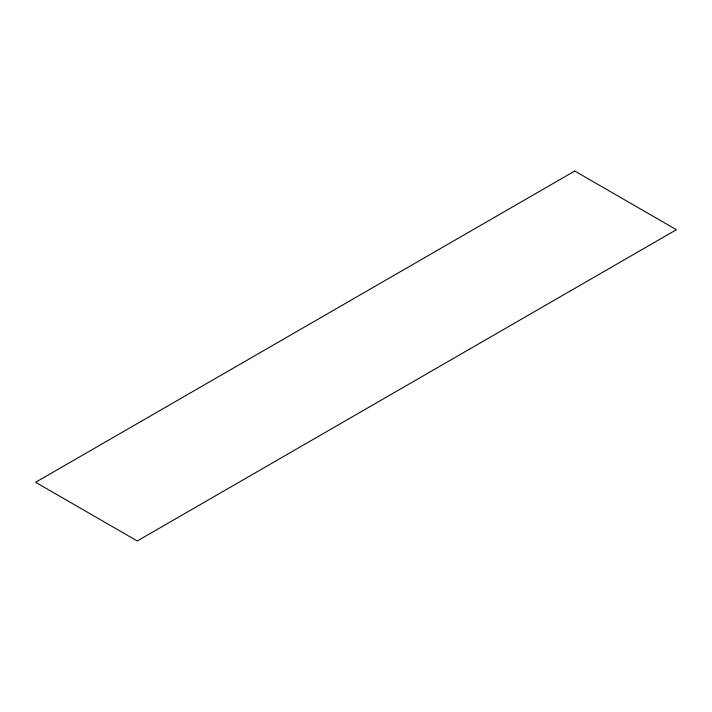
<?xml version="1.0" encoding="UTF-8"?>
<svg xmlns="http://www.w3.org/2000/svg" width="712" height="712" viewBox="0 0 712 712"><rect width="100%" height="100%" fill="white"/><g stroke="black" fill="none" stroke-linecap="round" stroke-linejoin="round"><path stroke-width="1.07" d="M574.744 171.022L35.6 482.291L137.256 540.978L676.4 229.709L574.744 171.022"/></g></svg>
